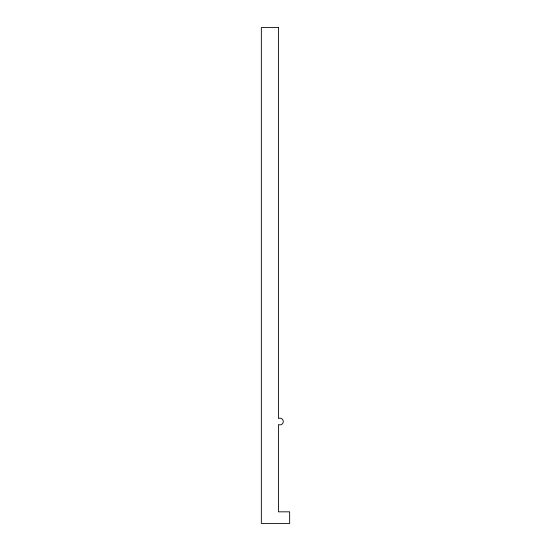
<?xml version="1.0" encoding="UTF-8"?>
<svg xmlns="http://www.w3.org/2000/svg" width="551" height="551" viewBox="0 0 551 551"><rect width="100%" height="100%" fill="white"/><g stroke="black" fill="none" stroke-linecap="round" stroke-linejoin="round"><path stroke-width="0.83" d="M278.455 27.55L261.346 27.55L261.346 523.45L289.654 523.45L289.654 511.831L278.455 511.831L278.455 424.566A3.382 3.382 0 0 0 283.317 421.522A3.382 3.382 0 0 0 278.455 418.478L278.455 27.55"/></g></svg>
